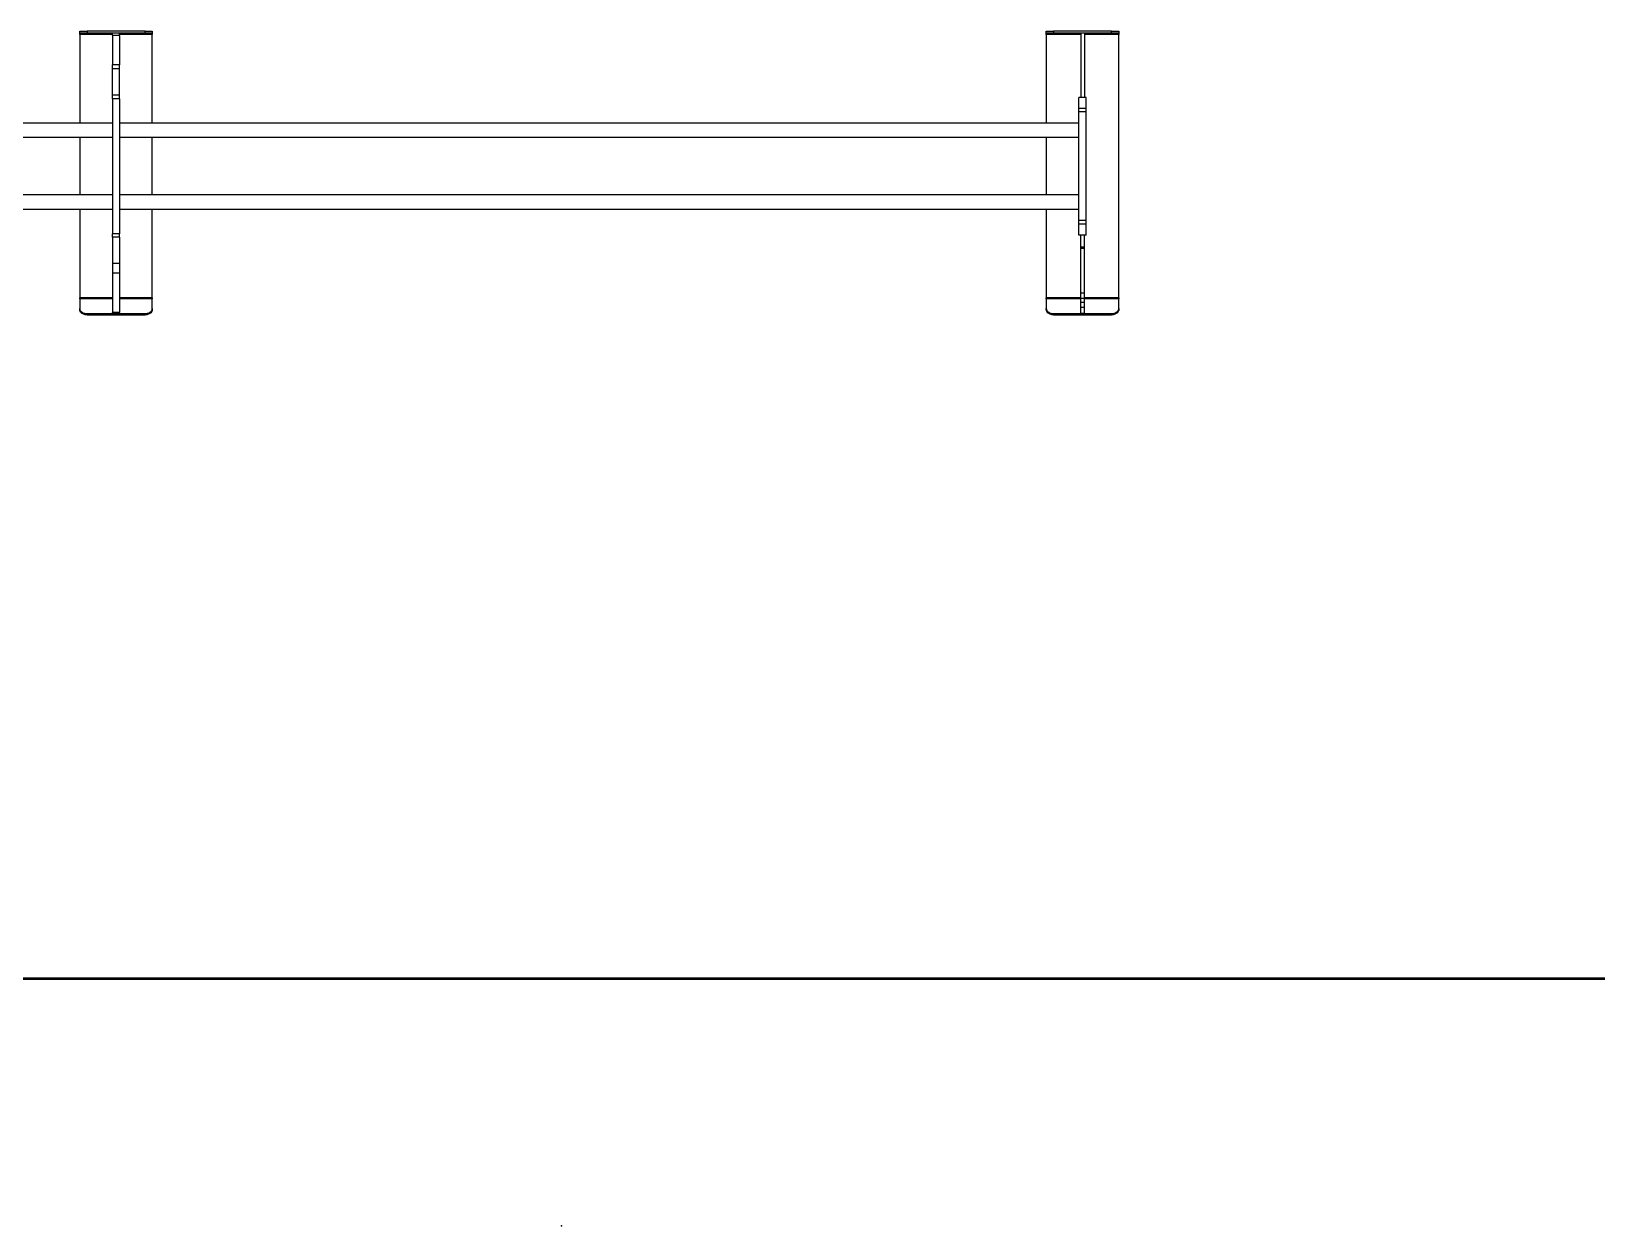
# Model space of a CAD drawing. Header units: inches. Extents: x 0 to 12.1, y 0 to 9.4.
# Drawn here: x 5.88 to 8.129, y 7.645 to 9.361 of the extents above; entities that cross this region are included whole.
import ezdxf

# ---------------------------------------------------------------- set-up
doc = ezdxf.new("R2010")
doc.units = ezdxf.units.IN
doc.header["$MEASUREMENT"] = 0
doc.header["$PDSIZE"] = -1

msp = doc.modelspace()

# ---------------------------------------------------------------- linework, layer by layer
at = {"color": 7, "linetype": 'Continuous', "lineweight": 25}
for p, q in [((5.9497, 9.3588), (5.9497, 9.3615)), ((5.9497, 9.3615), (5.9602, 9.3615)), ((5.9602, 9.3588), (5.9497, 9.3588)), ((5.9497, 9.3567), (5.9497, 9.3588)), ((5.9497, 9.3567), (5.9497, 9.2295)), ((5.9966, 9.3567), (5.9497, 9.3567)), ((5.9602, 9.3615), (5.9602, 9.3588)), ((6.0435, 9.3615), (5.9602, 9.3615)), ((6.0435, 9.3588), (5.9602, 9.3588)), ((5.9966, 9.3555), (5.9966, 9.3588)), ((6.007, 9.3555), (6.007, 9.3588)), ((6.0539, 9.3567), (6.007, 9.3567)), ((6.0435, 9.3588), (6.0435, 9.3615)), ((6.0435, 9.3615), (6.0539, 9.3615)), ((6.0539, 9.3588), (6.0435, 9.3588)), ((6.0539, 9.3615), (6.0539, 9.3588)), ((6.0539, 9.3588), (6.0539, 9.3567)), ((6.0539, 9.2295), (6.0539, 9.3567)), ((7.3383, 9.3588), (7.3383, 9.3615)), ((7.3383, 9.3615), (7.3487, 9.3615)), ((7.3487, 9.3588), (7.3383, 9.3588)), ((7.3383, 9.3567), (7.3383, 9.3588)), ((7.3383, 9.3567), (7.3383, 9.2295)), ((7.3878, 9.3567), (7.3383, 9.3567)), ((7.3487, 9.3615), (7.3487, 9.3588)), ((7.432, 9.3615), (7.3487, 9.3615)), ((7.432, 9.3588), (7.3487, 9.3588)), ((7.393, 9.3588), (7.3878, 9.3588)), ((7.3878, 9.3588), (7.3878, 9.2665)), ((7.393, 9.3588), (7.393, 9.2665)), ((7.4424, 9.3567), (7.393, 9.3567)), ((7.432, 9.3588), (7.432, 9.3615)), ((7.432, 9.3615), (7.4424, 9.3615)), ((7.4424, 9.3588), (7.432, 9.3588)), ((7.4424, 9.3615), (7.4424, 9.3588)), ((7.4424, 9.3588), (7.4424, 9.3567)), ((7.4424, 8.9783), (7.4424, 9.3567)), ((6.007, 9.3555), (5.9966, 9.3555)), ((5.9966, 9.3555), (5.9966, 9.313)), ((6.007, 9.3555), (6.007, 9.313)), ((6.007, 9.313), (5.9966, 9.313)), ((5.9966, 9.3075), (5.9966, 9.313)), ((6.007, 9.3075), (6.007, 9.313)), ((6.007, 9.3075), (5.9966, 9.3075)), ((5.9966, 9.2696), (5.9966, 9.3075)), ((6.007, 9.2696), (6.007, 9.3075)), ((6.007, 9.2696), (5.9966, 9.2696)), ((5.9966, 9.2645), (5.9966, 9.2696)), ((6.007, 9.2645), (6.007, 9.2696)), ((7.3852, 9.2507), (7.3852, 9.2665)), ((7.3956, 9.2665), (7.3852, 9.2665)), ((7.393, 9.2665), (7.3878, 9.2665)), ((7.3956, 9.2507), (7.3956, 9.2665)), ((6.007, 9.2645), (5.9966, 9.2645)), ((5.9966, 9.2645), (5.9966, 9.0705)), ((6.007, 9.2645), (6.007, 9.0705)), ((7.3956, 9.2507), (7.3852, 9.2507)), ((7.3852, 9.2455), (7.3852, 9.2507)), ((7.3956, 9.2455), (7.3852, 9.2455)), ((7.3852, 9.0895), (7.3852, 9.2455)), ((7.3956, 9.2455), (7.3956, 9.2507)), ((7.3956, 9.0895), (7.3956, 9.2455)), ((5.9966, 9.2295), (5.0034, 9.2295)), ((7.3852, 9.2295), (6.007, 9.2295)), ((5.9966, 9.2087), (5.0034, 9.2087)), ((5.9497, 9.2087), (5.9497, 9.1263)), ((7.3852, 9.2087), (6.007, 9.2087)), ((6.0539, 9.1263), (6.0539, 9.2087)), ((7.3383, 9.2087), (7.3383, 9.1263)), ((5.9966, 9.1263), (5.0034, 9.1263)), ((7.3852, 9.1263), (6.007, 9.1263)), ((5.9966, 9.1055), (5.0034, 9.1055)), ((5.9497, 9.1055), (5.9497, 8.9783)), ((7.3852, 9.1055), (6.007, 9.1055)), ((6.0539, 8.9783), (6.0539, 9.1055)), ((7.3383, 9.1055), (7.3383, 8.9783)), ((7.3956, 9.0895), (7.3852, 9.0895)), ((7.3852, 9.0843), (7.3852, 9.0895)), ((7.3956, 9.0843), (7.3956, 9.0895)), ((6.007, 9.0705), (5.9966, 9.0705)), ((5.9966, 9.0654), (5.9966, 9.0705)), ((6.007, 9.0654), (5.9966, 9.0654)), ((5.9966, 9.0654), (5.9966, 9.0275)), ((6.007, 9.0654), (6.007, 9.0705)), ((6.007, 9.0654), (6.007, 9.0275)), ((7.3956, 9.0843), (7.3852, 9.0843)), ((7.3852, 9.0685), (7.3852, 9.0843)), ((7.3956, 9.0685), (7.3852, 9.0685)), ((7.393, 9.0685), (7.3878, 9.0685)), ((7.3878, 9.0513), (7.3878, 9.0685)), ((7.393, 9.0513), (7.393, 9.0685)), ((7.3956, 9.0685), (7.3956, 9.0843)), ((7.393, 9.0513), (7.3878, 9.0513)), ((7.3878, 9.0496), (7.3878, 9.0513)), ((7.3878, 9.0496), (7.393, 9.0496)), ((7.3878, 8.9849), (7.3878, 9.0496)), ((7.393, 9.0496), (7.393, 9.0513)), ((7.393, 8.9849), (7.393, 9.0496)), ((6.007, 9.0275), (5.9966, 9.0275)), ((5.9966, 9.0275), (5.9966, 9.0136)), ((6.007, 9.0275), (6.007, 9.0136)), ((6.007, 9.0136), (5.9966, 9.0136)), ((5.9966, 9.0136), (5.9966, 8.9573)), ((6.007, 9.0136), (6.007, 8.9573)), ((5.9497, 8.9768), (5.9497, 8.9783)), ((5.9966, 8.9783), (5.9497, 8.9783)), ((5.9497, 8.9768), (5.9497, 8.963)), ((5.9966, 8.9768), (5.9497, 8.9768)), ((6.0539, 8.9783), (6.007, 8.9783)), ((6.0539, 8.9768), (6.007, 8.9768)), ((6.0539, 8.9783), (6.0539, 8.9768)), ((6.0539, 8.963), (6.0539, 8.9768)), ((7.3383, 8.9768), (7.3383, 8.9783)), ((7.3878, 8.9783), (7.3383, 8.9783)), ((7.3383, 8.9768), (7.3383, 8.963)), ((7.3878, 8.9768), (7.3383, 8.9768)), ((7.393, 8.9849), (7.3878, 8.9849)), ((7.3878, 8.9774), (7.3878, 8.9849)), ((7.393, 8.9774), (7.3878, 8.9774)), ((7.3878, 8.9718), (7.3878, 8.9774)), ((7.393, 8.9774), (7.393, 8.9849)), ((7.4424, 8.9783), (7.393, 8.9783)), ((7.393, 8.9718), (7.393, 8.9774)), ((7.4424, 8.9768), (7.393, 8.9768)), ((7.4424, 8.9783), (7.4424, 8.9768)), ((7.4424, 8.963), (7.4424, 8.9768)), ((5.9497, 8.9611), (5.9497, 8.963)), ((5.9602, 8.9556), (6.0435, 8.9556)), ((5.9602, 8.9556), (5.9602, 8.9538)), ((5.9602, 8.9538), (6.0435, 8.9538)), ((6.007, 8.9573), (5.9966, 8.9573)), ((5.9966, 8.9567), (5.9966, 8.9573)), ((5.9966, 8.9567), (6.007, 8.9567)), ((6.007, 8.9567), (6.007, 8.9573)), ((6.0435, 8.9538), (6.0435, 8.9556)), ((6.0539, 8.963), (6.0539, 8.9611)), ((7.3383, 8.9611), (7.3383, 8.963)), ((7.3487, 8.9556), (7.432, 8.9556)), ((7.3487, 8.9556), (7.3487, 8.9538)), ((7.3487, 8.9538), (7.432, 8.9538)), ((7.393, 8.9718), (7.3878, 8.9718)), ((7.3878, 8.9645), (7.3878, 8.9718)), ((7.393, 8.9645), (7.3878, 8.9645)), ((7.3878, 8.9556), (7.3878, 8.9645)), ((7.393, 8.9556), (7.3878, 8.9556)), ((7.393, 8.9645), (7.393, 8.9718)), ((7.393, 8.9556), (7.393, 8.9645)), ((7.432, 8.9538), (7.432, 8.9556)), ((7.4424, 8.963), (7.4424, 8.9611))]:
    msp.add_line(p, q, dxfattribs=at)
at = {"color": 7, "linetype": 'Continuous', "lineweight": 50}
msp.add_line((0.5, 8), (10.5, 8), dxfattribs=at)
at = {"color": 7, "linetype": 'Continuous', "lineweight": 25, "flags": 128}
for points in [[(5.9497, 8.963), (5.9498, 8.9621), (5.95, 8.9612), (5.9504, 8.9604), (5.9509, 8.9595), (5.9516, 8.9588), (5.9524, 8.9581), (5.9532, 8.9575), (5.9542, 8.9569), (5.9553, 8.9564), (5.9565, 8.9561), (5.9577, 8.9558), (5.9589, 8.9557), (5.9602, 8.9556)], [(5.9602, 8.9538), (5.9589, 8.9538), (5.9577, 8.954), (5.9565, 8.9542), (5.9553, 8.9546), (5.9542, 8.9551), (5.9532, 8.9556), (5.9524, 8.9562), (5.9516, 8.9569), (5.9509, 8.9577), (5.9504, 8.9585), (5.95, 8.9594), (5.9498, 8.9602), (5.9497, 8.9611)], [(6.0435, 8.9556), (6.0447, 8.9557), (6.046, 8.9558), (6.0472, 8.9561), (6.0483, 8.9564), (6.0494, 8.9569), (6.0504, 8.9575), (6.0513, 8.9581), (6.0521, 8.9588), (6.0527, 8.9595), (6.0532, 8.9604), (6.0536, 8.9612), (6.0538, 8.9621), (6.0539, 8.963)], [(6.0539, 8.9611), (6.0538, 8.9602), (6.0536, 8.9594), (6.0532, 8.9585), (6.0527, 8.9577), (6.0521, 8.9569), (6.0513, 8.9562), (6.0504, 8.9556), (6.0494, 8.9551), (6.0483, 8.9546), (6.0472, 8.9542), (6.046, 8.954), (6.0447, 8.9538), (6.0435, 8.9538)], [(7.3383, 8.963), (7.3384, 8.9621), (7.3386, 8.9612), (7.339, 8.9604), (7.3395, 8.9595), (7.3401, 8.9588), (7.3409, 8.9581), (7.3418, 8.9575), (7.3428, 8.9569), (7.3439, 8.9564), (7.345, 8.9561), (7.3462, 8.9558), (7.3474, 8.9557), (7.3487, 8.9556)], [(7.3487, 8.9538), (7.3474, 8.9538), (7.3462, 8.954), (7.345, 8.9542), (7.3439, 8.9546), (7.3428, 8.9551), (7.3418, 8.9556), (7.3409, 8.9562), (7.3401, 8.9569), (7.3395, 8.9577), (7.339, 8.9585), (7.3386, 8.9594), (7.3384, 8.9602), (7.3383, 8.9611)], [(7.432, 8.9556), (7.4333, 8.9557), (7.4345, 8.9558), (7.4357, 8.9561), (7.4369, 8.9564), (7.4379, 8.9569), (7.4389, 8.9575), (7.4398, 8.9581), (7.4406, 8.9588), (7.4413, 8.9595), (7.4418, 8.9604), (7.4421, 8.9612), (7.4424, 8.9621), (7.4424, 8.963)], [(7.4424, 8.9611), (7.4424, 8.9602), (7.4421, 8.9594), (7.4418, 8.9585), (7.4413, 8.9577), (7.4406, 8.9569), (7.4398, 8.9562), (7.4389, 8.9556), (7.4379, 8.9551), (7.4369, 8.9546), (7.4357, 8.9542), (7.4345, 8.954), (7.4333, 8.9538), (7.432, 8.9538)]]:
    msp.add_lwpolyline(points, dxfattribs=at)
at = {"color": 7, "linetype": 'Continuous'}
msp.add_point((6.6419, 7.6446), dxfattribs=at)

doc.saveas('drawing.dxf')
